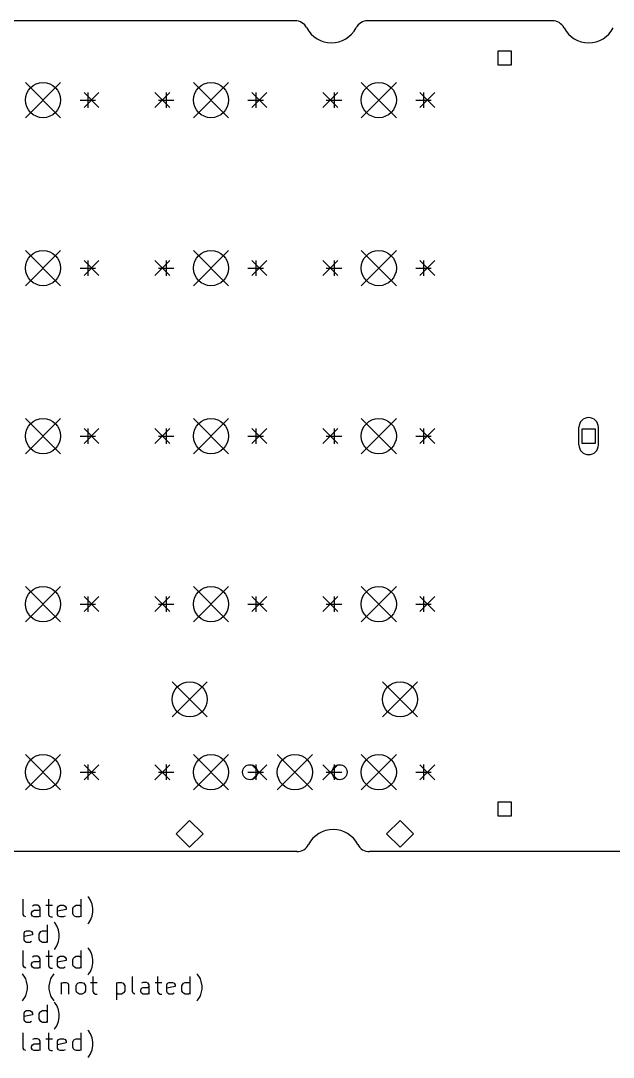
# Model space of a CAD drawing. Extents: x 8 to 296, y -173 to -55.
# Drawn here: x 73.7 to 140.9, y -172.8 to -55.3 of the extents above; entities that cross this region are included whole.
import ezdxf

# ---------------------------------------------------------------- set-up
doc = ezdxf.new("R2010")
doc.units = 0
doc.layers.add('BLACK', color=7, linetype='CONTINUOUS')

msp = doc.modelspace()

# ---------------------------------------------------------------- linework, layer by layer
at = {"layer": 'BLACK', "linetype": 'CONTINUOUS'}
for p, q in [((104.8, -55.3), (51.7481, -55.2937)), ((133.989, -55.2937), (113.046, -55.3)), ((129.365, -58.7535), (127.81, -58.7535)), ((127.81, -58.7535), (127.81, -60.3091)), ((129.365, -60.3091), (129.365, -58.7535)), ((127.81, -60.3091), (129.365, -60.3091)), ((74.2062, -62.2999), (78.194, -66.2877)), ((78.194, -62.2999), (74.2062, -66.2877)), ((74.2062, -62.2999), (78.194, -66.2877)), ((78.194, -62.2999), (74.2062, -66.2877)), ((80.8501, -63.4438), (82.5501, -65.1438)), ((82.5501, -63.4438), (80.8501, -65.1438)), ((80.8501, -63.4438), (82.5501, -65.1438)), ((82.5501, -63.4438), (80.8501, -65.1438)), ((81.2801, -63.4188), (81.2801, -65.1688)), ((81.2801, -63.4188), (81.2801, -65.1688)), ((88.9001, -63.4438), (90.6001, -65.1438)), ((90.6001, -63.4438), (88.9001, -65.1438)), ((88.9001, -63.4438), (90.6001, -65.1438)), ((90.6001, -63.4438), (88.9001, -65.1438)), ((90.1701, -63.4188), (90.1701, -65.1688)), ((90.1701, -63.4188), (90.1701, -65.1688)), ((93.2562, -62.2999), (97.244, -66.2877)), ((97.244, -62.2999), (93.2562, -66.2877)), ((93.2562, -62.2999), (97.244, -66.2877)), ((97.244, -62.2999), (93.2562, -66.2877)), ((99.9001, -63.4438), (101.6, -65.1438)), ((101.6, -63.4438), (99.9001, -65.1438)), ((99.9001, -63.4438), (101.6, -65.1438)), ((101.6, -63.4438), (99.9001, -65.1438)), ((100.33, -63.4188), (100.33, -65.1688)), ((100.33, -63.4188), (100.33, -65.1688)), ((107.95, -63.4438), (109.65, -65.1438)), ((109.65, -63.4438), (107.95, -65.1438)), ((107.95, -63.4438), (109.65, -65.1438)), ((109.65, -63.4438), (107.95, -65.1438)), ((109.22, -63.4188), (109.22, -65.1688)), ((109.22, -63.4188), (109.22, -65.1688)), ((112.306, -62.2999), (116.294, -66.2877)), ((116.294, -62.2999), (112.306, -66.2877)), ((112.306, -62.2999), (116.294, -66.2877)), ((116.294, -62.2999), (112.306, -66.2877)), ((118.95, -63.4438), (120.65, -65.1438)), ((120.65, -63.4438), (118.95, -65.1438)), ((118.95, -63.4438), (120.65, -65.1438)), ((120.65, -63.4438), (118.95, -65.1438)), ((119.38, -63.4188), (119.38, -65.1688)), ((119.38, -63.4188), (119.38, -65.1688)), ((80.4051, -64.2938), (82.1551, -64.2938)), ((80.4051, -64.2938), (82.1551, -64.2938)), ((89.2951, -64.2938), (91.0451, -64.2938)), ((89.2951, -64.2938), (91.0451, -64.2938)), ((99.4551, -64.2938), (101.205, -64.2938)), ((99.4551, -64.2938), (101.205, -64.2938)), ((108.345, -64.2938), (110.095, -64.2938)), ((108.345, -64.2938), (110.095, -64.2938)), ((118.505, -64.2938), (120.255, -64.2938)), ((118.505, -64.2938), (120.255, -64.2938)), ((74.2062, -81.3499), (78.194, -85.3377)), ((78.194, -81.3499), (74.2062, -85.3377)), ((74.2062, -81.3499), (78.194, -85.3377)), ((78.194, -81.3499), (74.2062, -85.3377)), ((93.2562, -81.3499), (97.244, -85.3377)), ((97.244, -81.3499), (93.2562, -85.3377)), ((93.2562, -81.3499), (97.244, -85.3377)), ((97.244, -81.3499), (93.2562, -85.3377)), ((112.306, -81.3499), (116.294, -85.3377)), ((116.294, -81.3499), (112.306, -85.3377)), ((112.306, -81.3499), (116.294, -85.3377)), ((116.294, -81.3499), (112.306, -85.3377)), ((80.4051, -83.3438), (82.1551, -83.3438)), ((80.4051, -83.3438), (82.1551, -83.3438)), ((80.8501, -82.4938), (82.5501, -84.1938)), ((82.5501, -82.4938), (80.8501, -84.1938)), ((80.8501, -82.4938), (82.5501, -84.1938)), ((82.5501, -82.4938), (80.8501, -84.1938)), ((81.2801, -82.4688), (81.2801, -84.2188)), ((81.2801, -82.4688), (81.2801, -84.2188)), ((88.9001, -82.4938), (90.6001, -84.1938)), ((90.6001, -82.4938), (88.9001, -84.1938)), ((88.9001, -82.4938), (90.6001, -84.1938)), ((90.6001, -82.4938), (88.9001, -84.1938)), ((89.2951, -83.3438), (91.0451, -83.3438)), ((89.2951, -83.3438), (91.0451, -83.3438)), ((90.1701, -82.4688), (90.1701, -84.2188)), ((90.1701, -82.4688), (90.1701, -84.2188)), ((99.4551, -83.3438), (101.205, -83.3438)), ((99.4551, -83.3438), (101.205, -83.3438)), ((99.9001, -82.4938), (101.6, -84.1938)), ((101.6, -82.4938), (99.9001, -84.1938)), ((99.9001, -82.4938), (101.6, -84.1938)), ((101.6, -82.4938), (99.9001, -84.1938)), ((100.33, -82.4688), (100.33, -84.2188)), ((100.33, -82.4688), (100.33, -84.2188)), ((107.95, -82.4938), (109.65, -84.1938)), ((109.65, -82.4938), (107.95, -84.1938)), ((107.95, -82.4938), (109.65, -84.1938)), ((109.65, -82.4938), (107.95, -84.1938)), ((108.345, -83.3438), (110.095, -83.3438)), ((108.345, -83.3438), (110.095, -83.3438)), ((109.22, -82.4688), (109.22, -84.2188)), ((109.22, -82.4688), (109.22, -84.2188)), ((118.505, -83.3438), (120.255, -83.3438)), ((118.505, -83.3438), (120.255, -83.3438)), ((118.95, -82.4938), (120.65, -84.1938)), ((120.65, -82.4938), (118.95, -84.1938)), ((118.95, -82.4938), (120.65, -84.1938)), ((120.65, -82.4938), (118.95, -84.1938)), ((119.38, -82.4688), (119.38, -84.2188)), ((119.38, -82.4688), (119.38, -84.2188)), ((74.2062, -100.4), (78.194, -104.388)), ((78.194, -100.4), (74.2062, -104.388)), ((74.2062, -100.4), (78.194, -104.388)), ((78.194, -100.4), (74.2062, -104.388)), ((93.2562, -100.4), (97.244, -104.388)), ((97.244, -100.4), (93.2562, -104.388)), ((93.2562, -100.4), (97.244, -104.388)), ((97.244, -100.4), (93.2562, -104.388)), ((112.306, -100.4), (116.294, -104.388)), ((116.294, -100.4), (112.306, -104.388)), ((112.306, -100.4), (116.294, -104.388)), ((116.294, -100.4), (112.306, -104.388)), ((80.8501, -101.544), (82.5501, -103.244)), ((82.5501, -101.544), (80.8501, -103.244)), ((80.8501, -101.544), (82.5501, -103.244)), ((82.5501, -101.544), (80.8501, -103.244)), ((81.2801, -101.519), (81.2801, -103.269)), ((81.2801, -101.519), (81.2801, -103.269)), ((88.9001, -101.544), (90.6001, -103.244)), ((90.6001, -101.544), (88.9001, -103.244)), ((88.9001, -101.544), (90.6001, -103.244)), ((90.6001, -101.544), (88.9001, -103.244)), ((90.1701, -101.519), (90.1701, -103.269)), ((90.1701, -101.519), (90.1701, -103.269)), ((99.9001, -101.544), (101.6, -103.244)), ((101.6, -101.544), (99.9001, -103.244)), ((99.9001, -101.544), (101.6, -103.244)), ((101.6, -101.544), (99.9001, -103.244)), ((100.33, -101.519), (100.33, -103.269)), ((100.33, -101.519), (100.33, -103.269)), ((107.95, -101.544), (109.65, -103.244)), ((109.65, -101.544), (107.95, -103.244)), ((107.95, -101.544), (109.65, -103.244)), ((109.65, -101.544), (107.95, -103.244)), ((109.22, -101.519), (109.22, -103.269)), ((109.22, -101.519), (109.22, -103.269)), ((118.95, -101.544), (120.65, -103.244)), ((120.65, -101.544), (118.95, -103.244)), ((118.95, -101.544), (120.65, -103.244)), ((120.65, -101.544), (118.95, -103.244)), ((119.38, -101.519), (119.38, -103.269)), ((119.38, -101.519), (119.38, -103.269)), ((137.013, -103.394), (137.013, -101.394)), ((138.89, -101.616), (137.335, -101.616)), ((137.335, -101.616), (137.335, -103.172)), ((138.89, -103.172), (138.89, -101.616)), ((139.213, -103.394), (139.213, -101.394)), ((80.4051, -102.394), (82.1551, -102.394)), ((80.4051, -102.394), (82.1551, -102.394)), ((89.2951, -102.394), (91.0451, -102.394)), ((89.2951, -102.394), (91.0451, -102.394)), ((99.4551, -102.394), (101.205, -102.394)), ((99.4551, -102.394), (101.205, -102.394)), ((108.345, -102.394), (110.095, -102.394)), ((108.345, -102.394), (110.095, -102.394)), ((118.505, -102.394), (120.255, -102.394)), ((118.505, -102.394), (120.255, -102.394)), ((137.335, -103.172), (138.89, -103.172)), ((74.2062, -119.45), (78.194, -123.438)), ((78.194, -119.45), (74.2062, -123.438)), ((74.2062, -119.45), (78.194, -123.438)), ((78.194, -119.45), (74.2062, -123.438)), ((93.2562, -119.45), (97.244, -123.438)), ((97.244, -119.45), (93.2562, -123.438)), ((93.2562, -119.45), (97.244, -123.438)), ((97.244, -119.45), (93.2562, -123.438)), ((112.306, -119.45), (116.294, -123.438)), ((116.294, -119.45), (112.306, -123.438)), ((112.306, -119.45), (116.294, -123.438)), ((116.294, -119.45), (112.306, -123.438)), ((80.8501, -120.594), (82.5501, -122.294)), ((82.5501, -120.594), (80.8501, -122.294)), ((80.8501, -120.594), (82.5501, -122.294)), ((82.5501, -120.594), (80.8501, -122.294)), ((81.2801, -120.569), (81.2801, -122.319)), ((81.2801, -120.569), (81.2801, -122.319)), ((88.9001, -120.594), (90.6001, -122.294)), ((90.6001, -120.594), (88.9001, -122.294)), ((88.9001, -120.594), (90.6001, -122.294)), ((90.6001, -120.594), (88.9001, -122.294)), ((90.1701, -120.569), (90.1701, -122.319)), ((90.1701, -120.569), (90.1701, -122.319)), ((99.9001, -120.594), (101.6, -122.294)), ((101.6, -120.594), (99.9001, -122.294)), ((99.9001, -120.594), (101.6, -122.294)), ((101.6, -120.594), (99.9001, -122.294)), ((100.33, -120.569), (100.33, -122.319)), ((100.33, -120.569), (100.33, -122.319)), ((107.95, -120.594), (109.65, -122.294)), ((109.65, -120.594), (107.95, -122.294)), ((107.95, -120.594), (109.65, -122.294)), ((109.65, -120.594), (107.95, -122.294)), ((109.22, -120.569), (109.22, -122.319)), ((109.22, -120.569), (109.22, -122.319)), ((118.95, -120.594), (120.65, -122.294)), ((120.65, -120.594), (118.95, -122.294)), ((118.95, -120.594), (120.65, -122.294)), ((120.65, -120.594), (118.95, -122.294)), ((119.38, -120.569), (119.38, -122.319)), ((119.38, -120.569), (119.38, -122.319)), ((80.4051, -121.444), (82.1551, -121.444)), ((80.4051, -121.444), (82.1551, -121.444)), ((89.2951, -121.444), (91.0451, -121.444)), ((89.2951, -121.444), (91.0451, -121.444)), ((99.4551, -121.444), (101.205, -121.444)), ((99.4551, -121.444), (101.205, -121.444)), ((108.345, -121.444), (110.095, -121.444)), ((108.345, -121.444), (110.095, -121.444)), ((118.505, -121.444), (120.255, -121.444)), ((118.505, -121.444), (120.255, -121.444)), ((90.8432, -130.245), (94.831, -134.233)), ((94.831, -130.245), (90.8432, -134.233)), ((114.719, -130.245), (118.707, -134.233)), ((118.707, -130.245), (114.719, -134.233)), ((74.2062, -138.5), (78.194, -142.488)), ((78.194, -138.5), (74.2062, -142.488)), ((74.2062, -138.5), (78.194, -142.488)), ((78.194, -138.5), (74.2062, -142.488)), ((93.2562, -138.5), (97.244, -142.488)), ((97.244, -138.5), (93.2562, -142.488)), ((93.2562, -138.5), (97.244, -142.488)), ((97.244, -138.5), (93.2562, -142.488)), ((102.781, -138.5), (106.769, -142.488)), ((106.769, -138.5), (102.781, -142.488)), ((112.306, -138.5), (116.294, -142.488)), ((116.294, -138.5), (112.306, -142.488)), ((112.306, -138.5), (116.294, -142.488)), ((116.294, -138.5), (112.306, -142.488)), ((80.8501, -139.644), (82.5501, -141.344)), ((82.5501, -139.644), (80.8501, -141.344)), ((80.8501, -139.644), (82.5501, -141.344)), ((82.5501, -139.644), (80.8501, -141.344)), ((81.2801, -139.619), (81.2801, -141.369)), ((81.2801, -139.619), (81.2801, -141.369)), ((88.9001, -139.644), (90.6001, -141.344)), ((90.6001, -139.644), (88.9001, -141.344)), ((88.9001, -139.644), (90.6001, -141.344)), ((90.6001, -139.644), (88.9001, -141.344)), ((90.1701, -139.619), (90.1701, -141.369)), ((90.1701, -139.619), (90.1701, -141.369)), ((99.9001, -139.644), (101.6, -141.344)), ((101.6, -139.644), (99.9001, -141.344)), ((99.9001, -139.644), (101.6, -141.344)), ((101.6, -139.644), (99.9001, -141.344)), ((100.33, -139.619), (100.33, -141.369)), ((100.33, -139.619), (100.33, -141.369)), ((107.95, -139.644), (109.65, -141.344)), ((109.65, -139.644), (107.95, -141.344)), ((107.95, -139.644), (109.65, -141.344)), ((109.65, -139.644), (107.95, -141.344)), ((109.22, -139.619), (109.22, -141.369)), ((109.22, -139.619), (109.22, -141.369)), ((118.95, -139.644), (120.65, -141.344)), ((120.65, -139.644), (118.95, -141.344)), ((118.95, -139.644), (120.65, -141.344)), ((120.65, -139.644), (118.95, -141.344)), ((119.38, -139.619), (119.38, -141.369)), ((119.38, -139.619), (119.38, -141.369)), ((80.4051, -140.494), (82.1551, -140.494)), ((80.4051, -140.494), (82.1551, -140.494)), ((89.2951, -140.494), (91.0451, -140.494)), ((89.2951, -140.494), (91.0451, -140.494)), ((99.4551, -140.494), (101.205, -140.494)), ((99.4551, -140.494), (101.205, -140.494)), ((108.345, -140.494), (110.095, -140.494)), ((108.345, -140.494), (110.095, -140.494)), ((118.505, -140.494), (120.255, -140.494)), ((118.505, -140.494), (120.255, -140.494)), ((129.365, -143.883), (127.81, -143.883)), ((127.81, -143.883), (127.81, -145.439)), ((129.365, -145.439), (129.365, -143.883)), ((127.81, -145.439), (129.365, -145.439)), ((92.8371, -145.955), (91.3131, -147.479)), ((94.3611, -147.479), (92.8371, -145.955)), ((116.713, -145.955), (115.189, -147.479)), ((118.237, -147.479), (116.713, -145.955)), ((91.3131, -147.479), (92.8371, -149.003)), ((92.8371, -149.003), (94.3611, -147.479)), ((115.189, -147.479), (116.713, -149.003)), ((116.713, -149.003), (118.237, -147.479)), ((105, -149.5), (66.0356, -149.494)), ((191.554, -149.5), (113.246, -149.5)), ((73.9548, -156.619), (73.9548, -154.905)), ((76.8119, -154.905), (76.8119, -156.619)), ((80.5262, -156.905), (80.5262, -154.905)), ((81.3833, -154.714), (81.2881, -154.619)), ((81.5738, -155), (81.3833, -154.714)), ((81.669, -155.19), (81.5738, -155)), ((74.9071, -156.429), (75.0024, -156.238)), ((75.1929, -155.571), (75.0024, -155.667)), ((75.0024, -156.238), (75.1929, -156.143)), ((75.5738, -155.571), (75.1929, -155.571)), ((75.1929, -156.143), (75.669, -156.143)), ((75.7643, -155.667), (75.5738, -155.571)), ((75.669, -156.143), (75.8595, -156.048)), ((75.8595, -155.857), (75.7643, -155.667)), ((75.8595, -156.905), (75.8595, -155.857)), ((76.5262, -155.571), (77.2881, -155.571)), ((77.8595, -155.857), (77.9548, -155.667)), ((77.8595, -156.619), (77.8595, -155.857)), ((78.8119, -156.048), (77.8595, -156.238)), ((77.9548, -155.667), (78.1452, -155.571)), ((78.1452, -155.571), (78.5262, -155.571)), ((78.5262, -155.571), (78.7167, -155.667)), ((78.7167, -155.667), (78.8119, -155.857)), ((78.8119, -155.857), (78.8119, -156.048)), ((79.5738, -155.952), (79.669, -155.762)), ((79.5738, -156.524), (79.5738, -155.952)), ((79.669, -155.762), (79.7643, -155.667)), ((79.7643, -155.667), (79.9548, -155.571)), ((79.9548, -155.571), (80.3357, -155.571)), ((80.3357, -155.571), (80.5262, -155.667)), ((81.7643, -155.476), (81.669, -155.19)), ((81.8595, -155.952), (81.7643, -155.476)), ((81.8595, -156.333), (81.8595, -155.952)), ((74.05, -156.81), (73.9548, -156.619)), ((74.2405, -156.905), (74.05, -156.81)), ((74.9071, -156.619), (74.9071, -156.429)), ((75.0024, -156.81), (74.9071, -156.619)), ((75.1929, -156.905), (75.0024, -156.81)), ((75.669, -156.905), (75.1929, -156.905)), ((75.8595, -156.81), (75.669, -156.905)), ((76.8119, -156.619), (76.9071, -156.81)), ((76.9071, -156.81), (77.0976, -156.905)), ((77.0976, -156.905), (77.2881, -156.905)), ((77.9548, -156.81), (77.8595, -156.619)), ((78.1452, -156.905), (77.9548, -156.81)), ((78.5262, -156.905), (78.1452, -156.905)), ((78.7167, -156.81), (78.5262, -156.905)), ((79.669, -156.714), (79.5738, -156.524)), ((79.7643, -156.81), (79.669, -156.714)), ((79.9548, -156.905), (79.7643, -156.81)), ((80.3357, -156.905), (79.9548, -156.905)), ((80.5262, -156.81), (80.3357, -156.905)), ((81.3833, -157.571), (81.5738, -157.286)), ((81.5738, -157.286), (81.669, -157.095)), ((81.669, -157.095), (81.7643, -156.81)), ((81.7643, -156.81), (81.8595, -156.333)), ((74.05, -158.757), (74.1452, -158.567)), ((74.1452, -158.567), (74.3357, -158.471)), ((74.3357, -158.471), (74.7167, -158.471)), ((74.7167, -158.471), (74.9071, -158.567)), ((74.9071, -158.567), (75.0024, -158.757)), ((75.8595, -158.662), (75.9548, -158.567)), ((75.9548, -158.567), (76.1452, -158.471)), ((76.1452, -158.471), (76.5262, -158.471)), ((76.5262, -158.471), (76.7167, -158.567)), ((76.7167, -159.805), (76.7167, -157.805)), ((77.5738, -157.614), (77.4786, -157.519)), ((77.7643, -157.9), (77.5738, -157.614)), ((77.8595, -158.09), (77.7643, -157.9)), ((77.9548, -158.376), (77.8595, -158.09)), ((78.05, -158.852), (77.9548, -158.376)), ((81.2881, -157.667), (81.3833, -157.571)), ((74.05, -159.519), (74.05, -158.757)), ((75.0024, -158.948), (74.05, -159.138)), ((74.1452, -159.71), (74.05, -159.519)), ((74.3357, -159.805), (74.1452, -159.71)), ((74.7167, -159.805), (74.3357, -159.805)), ((74.9071, -159.71), (74.7167, -159.805)), ((75.0024, -158.757), (75.0024, -158.948)), ((75.7643, -158.852), (75.8595, -158.662)), ((75.7643, -159.424), (75.7643, -158.852)), ((75.8595, -159.614), (75.7643, -159.424)), ((75.9548, -159.71), (75.8595, -159.614)), ((76.1452, -159.805), (75.9548, -159.71)), ((76.5262, -159.805), (76.1452, -159.805)), ((76.7167, -159.71), (76.5262, -159.805)), ((77.8595, -159.995), (77.9548, -159.71)), ((77.9548, -159.71), (78.05, -159.233)), ((78.05, -159.233), (78.05, -158.852)), ((73.9548, -162.421), (73.9548, -160.707)), ((76.8119, -160.707), (76.8119, -162.421)), ((77.4786, -160.567), (77.5738, -160.471)), ((77.5738, -160.471), (77.7643, -160.186)), ((77.7643, -160.186), (77.8595, -159.995)), ((80.5262, -162.707), (80.5262, -160.707)), ((81.3833, -160.516), (81.2881, -160.421)), ((81.5738, -160.802), (81.3833, -160.516)), ((81.669, -160.992), (81.5738, -160.802)), ((81.7643, -161.278), (81.669, -160.992)), ((74.9071, -162.23), (75.0024, -162.04)), ((75.1929, -161.373), (75.0024, -161.468)), ((75.0024, -162.04), (75.1929, -161.945)), ((75.5738, -161.373), (75.1929, -161.373)), ((75.1929, -161.945), (75.669, -161.945)), ((75.7643, -161.468), (75.5738, -161.373)), ((75.669, -161.945), (75.8595, -161.849)), ((75.8595, -161.659), (75.7643, -161.468)), ((75.8595, -162.707), (75.8595, -161.659)), ((76.5262, -161.373), (77.2881, -161.373)), ((77.8595, -161.659), (77.9548, -161.468)), ((77.8595, -162.421), (77.8595, -161.659)), ((78.8119, -161.849), (77.8595, -162.04)), ((77.9548, -161.468), (78.1452, -161.373)), ((78.1452, -161.373), (78.5262, -161.373)), ((78.5262, -161.373), (78.7167, -161.468)), ((78.7167, -161.468), (78.8119, -161.659)), ((78.8119, -161.659), (78.8119, -161.849)), ((79.5738, -161.754), (79.669, -161.564)), ((79.5738, -162.326), (79.5738, -161.754)), ((79.669, -161.564), (79.7643, -161.468)), ((79.7643, -161.468), (79.9548, -161.373)), ((79.9548, -161.373), (80.3357, -161.373)), ((80.3357, -161.373), (80.5262, -161.468)), ((81.8595, -161.754), (81.7643, -161.278)), ((81.7643, -162.611), (81.8595, -162.135)), ((81.8595, -162.135), (81.8595, -161.754)), ((74.05, -162.611), (73.9548, -162.421)), ((74.2405, -162.707), (74.05, -162.611)), ((74.9071, -162.421), (74.9071, -162.23)), ((75.0024, -162.611), (74.9071, -162.421)), ((75.1929, -162.707), (75.0024, -162.611)), ((75.669, -162.707), (75.1929, -162.707)), ((75.8595, -162.611), (75.669, -162.707)), ((76.8119, -162.421), (76.9071, -162.611)), ((76.9071, -162.611), (77.0976, -162.707)), ((77.0976, -162.707), (77.2881, -162.707)), ((77.9548, -162.611), (77.8595, -162.421)), ((78.1452, -162.707), (77.9548, -162.611)), ((78.5262, -162.707), (78.1452, -162.707)), ((78.7167, -162.611), (78.5262, -162.707)), ((79.669, -162.516), (79.5738, -162.326)), ((79.7643, -162.611), (79.669, -162.516)), ((79.9548, -162.707), (79.7643, -162.611)), ((80.3357, -162.707), (79.9548, -162.707)), ((80.5262, -162.611), (80.3357, -162.707)), ((81.3833, -163.373), (81.5738, -163.088)), ((81.5738, -163.088), (81.669, -162.897)), ((81.669, -162.897), (81.7643, -162.611)), ((73.9548, -163.466), (73.8595, -163.371)), ((74.1452, -163.752), (73.9548, -163.466)), ((74.2405, -163.942), (74.1452, -163.752)), ((74.3357, -164.228), (74.2405, -163.942)), ((74.431, -164.704), (74.3357, -164.228)), ((76.9071, -164.704), (77.0024, -164.228)), ((77.0024, -164.228), (77.0976, -163.942)), ((77.0976, -163.942), (77.1929, -163.752)), ((77.1929, -163.752), (77.3833, -163.466)), ((77.3833, -163.466), (77.4786, -163.371)), ((78.2405, -164.323), (78.2405, -165.657)), ((78.2405, -164.514), (78.3357, -164.418)), ((78.3357, -164.418), (78.5262, -164.323)), ((78.5262, -164.323), (78.8119, -164.323)), ((78.8119, -164.323), (79.0024, -164.418)), ((79.0024, -164.418), (79.0976, -164.609)), ((79.9548, -164.704), (80.05, -164.514)), ((80.05, -164.514), (80.1452, -164.418)), ((80.1452, -164.418), (80.3357, -164.323)), ((80.3357, -164.323), (80.6214, -164.323)), ((80.6214, -164.323), (80.8119, -164.418)), ((80.8119, -164.418), (80.9071, -164.514)), ((80.9071, -164.514), (81.0024, -164.704)), ((81.2881, -163.468), (81.3833, -163.373)), ((81.5738, -164.323), (82.3357, -164.323)), ((81.8595, -163.657), (81.8595, -165.371)), ((84.5262, -164.323), (84.5262, -166.323)), ((84.5262, -164.418), (84.7167, -164.323)), ((84.7167, -164.323), (85.0976, -164.323)), ((85.0976, -164.323), (85.2881, -164.418)), ((85.2881, -164.418), (85.3833, -164.514)), ((85.3833, -164.514), (85.4786, -164.704)), ((86.3357, -165.371), (86.3357, -163.657)), ((87.5738, -164.323), (87.3833, -164.418)), ((87.9548, -164.323), (87.5738, -164.323)), ((88.1452, -164.418), (87.9548, -164.323)), ((88.2405, -164.609), (88.1452, -164.418)), ((88.9071, -164.323), (89.669, -164.323)), ((89.1929, -163.657), (89.1929, -165.371)), ((90.2405, -164.609), (90.3357, -164.418)), ((90.3357, -164.418), (90.5262, -164.323)), ((90.5262, -164.323), (90.9071, -164.323)), ((90.9071, -164.323), (91.0976, -164.418)), ((91.0976, -164.418), (91.1929, -164.609)), ((91.9548, -164.704), (92.05, -164.514)), ((92.05, -164.514), (92.1452, -164.418)), ((92.1452, -164.418), (92.3357, -164.323)), ((92.3357, -164.323), (92.7167, -164.323)), ((92.7167, -164.323), (92.9071, -164.418)), ((92.9071, -165.657), (92.9071, -163.657)), ((93.7643, -163.466), (93.669, -163.371)), ((93.9548, -163.752), (93.7643, -163.466)), ((94.05, -163.942), (93.9548, -163.752)), ((94.1452, -164.228), (94.05, -163.942)), ((94.2405, -164.704), (94.1452, -164.228)), ((74.2405, -165.847), (74.3357, -165.561)), ((74.3357, -165.561), (74.431, -165.085)), ((74.431, -165.085), (74.431, -164.704)), ((76.9071, -165.085), (76.9071, -164.704)), ((77.0024, -165.561), (76.9071, -165.085)), ((77.0976, -165.847), (77.0024, -165.561)), ((79.0976, -164.609), (79.0976, -165.657)), ((79.9548, -165.276), (79.9548, -164.704)), ((80.05, -165.466), (79.9548, -165.276)), ((80.1452, -165.561), (80.05, -165.466)), ((80.3357, -165.657), (80.1452, -165.561)), ((80.6214, -165.657), (80.3357, -165.657)), ((80.8119, -165.561), (80.6214, -165.657)), ((80.9071, -165.466), (80.8119, -165.561)), ((81.0024, -165.276), (80.9071, -165.466)), ((81.0024, -164.704), (81.0024, -165.276)), ((81.8595, -165.371), (81.9548, -165.561)), ((81.9548, -165.561), (82.1452, -165.657)), ((82.1452, -165.657), (82.3357, -165.657)), ((84.7167, -165.657), (84.5262, -165.561)), ((85.0976, -165.657), (84.7167, -165.657)), ((85.2881, -165.561), (85.0976, -165.657)), ((85.3833, -165.466), (85.2881, -165.561)), ((85.4786, -165.276), (85.3833, -165.466)), ((85.4786, -164.704), (85.4786, -165.276)), ((86.431, -165.561), (86.3357, -165.371)), ((86.6214, -165.657), (86.431, -165.561)), ((87.2881, -165.18), (87.3833, -164.99)), ((87.2881, -165.371), (87.2881, -165.18)), ((87.3833, -165.561), (87.2881, -165.371)), ((87.3833, -164.99), (87.5738, -164.895)), ((87.5738, -165.657), (87.3833, -165.561)), ((87.5738, -164.895), (88.05, -164.895)), ((88.05, -165.657), (87.5738, -165.657)), ((88.05, -164.895), (88.2405, -164.799)), ((88.2405, -165.561), (88.05, -165.657)), ((88.2405, -165.657), (88.2405, -164.609)), ((89.1929, -165.371), (89.2881, -165.561)), ((89.2881, -165.561), (89.4786, -165.657)), ((89.4786, -165.657), (89.669, -165.657)), ((90.2405, -165.371), (90.2405, -164.609)), ((91.1929, -164.799), (90.2405, -164.99)), ((90.3357, -165.561), (90.2405, -165.371)), ((90.5262, -165.657), (90.3357, -165.561)), ((90.9071, -165.657), (90.5262, -165.657)), ((91.0976, -165.561), (90.9071, -165.657)), ((91.1929, -164.609), (91.1929, -164.799)), ((91.9548, -165.276), (91.9548, -164.704)), ((92.05, -165.466), (91.9548, -165.276)), ((92.1452, -165.561), (92.05, -165.466)), ((92.3357, -165.657), (92.1452, -165.561)), ((92.7167, -165.657), (92.3357, -165.657)), ((92.9071, -165.561), (92.7167, -165.657)), ((94.05, -165.847), (94.1452, -165.561)), ((94.1452, -165.561), (94.2405, -165.085)), ((94.2405, -165.085), (94.2405, -164.704)), ((73.8595, -166.418), (73.9548, -166.323)), ((73.9548, -166.323), (74.1452, -166.038)), ((74.1452, -166.038), (74.2405, -165.847)), ((76.7167, -168.857), (76.7167, -166.857)), ((77.1929, -166.038), (77.0976, -165.847)), ((77.3833, -166.323), (77.1929, -166.038)), ((77.4786, -166.418), (77.3833, -166.323)), ((77.5738, -166.666), (77.4786, -166.571)), ((77.7643, -166.952), (77.5738, -166.666)), ((93.669, -166.418), (93.7643, -166.323)), ((93.7643, -166.323), (93.9548, -166.038)), ((93.9548, -166.038), (94.05, -165.847)), ((74.05, -167.809), (74.1452, -167.618)), ((74.05, -168.571), (74.05, -167.809)), ((75.0024, -167.999), (74.05, -168.19)), ((74.1452, -167.618), (74.3357, -167.523)), ((74.3357, -167.523), (74.7167, -167.523)), ((74.7167, -167.523), (74.9071, -167.618)), ((74.9071, -167.618), (75.0024, -167.809)), ((75.0024, -167.809), (75.0024, -167.999)), ((75.7643, -167.904), (75.8595, -167.714)), ((75.7643, -168.476), (75.7643, -167.904)), ((75.8595, -167.714), (75.9548, -167.618)), ((75.9548, -167.618), (76.1452, -167.523)), ((76.1452, -167.523), (76.5262, -167.523)), ((76.5262, -167.523), (76.7167, -167.618)), ((77.8595, -167.142), (77.7643, -166.952)), ((77.9548, -167.428), (77.8595, -167.142)), ((78.05, -167.904), (77.9548, -167.428)), ((78.05, -168.285), (78.05, -167.904)), ((74.1452, -168.761), (74.05, -168.571)), ((74.3357, -168.857), (74.1452, -168.761)), ((74.7167, -168.857), (74.3357, -168.857)), ((74.9071, -168.761), (74.7167, -168.857)), ((75.8595, -168.666), (75.7643, -168.476)), ((75.9548, -168.761), (75.8595, -168.666)), ((76.1452, -168.857), (75.9548, -168.761)), ((76.5262, -168.857), (76.1452, -168.857)), ((76.7167, -168.761), (76.5262, -168.857)), ((77.7643, -169.238), (77.8595, -169.047)), ((77.8595, -169.047), (77.9548, -168.761)), ((77.9548, -168.761), (78.05, -168.285)), ((73.9548, -171.771), (73.9548, -170.057)), ((76.8119, -170.057), (76.8119, -171.771)), ((77.4786, -169.618), (77.5738, -169.523)), ((77.5738, -169.523), (77.7643, -169.238)), ((80.5262, -172.057), (80.5262, -170.057)), ((81.3833, -169.866), (81.2881, -169.771)), ((81.5738, -170.152), (81.3833, -169.866)), ((81.669, -170.342), (81.5738, -170.152)), ((81.7643, -170.628), (81.669, -170.342)), ((74.9071, -171.58), (75.0024, -171.39)), ((74.9071, -171.771), (74.9071, -171.58)), ((75.1929, -170.723), (75.0024, -170.818)), ((75.0024, -171.39), (75.1929, -171.295)), ((75.5738, -170.723), (75.1929, -170.723)), ((75.1929, -171.295), (75.669, -171.295)), ((75.7643, -170.818), (75.5738, -170.723)), ((75.669, -171.295), (75.8595, -171.199)), ((75.8595, -171.009), (75.7643, -170.818)), ((75.8595, -172.057), (75.8595, -171.009)), ((76.5262, -170.723), (77.2881, -170.723)), ((77.8595, -171.009), (77.9548, -170.818)), ((77.8595, -171.771), (77.8595, -171.009)), ((78.8119, -171.199), (77.8595, -171.39)), ((77.9548, -170.818), (78.1452, -170.723)), ((78.1452, -170.723), (78.5262, -170.723)), ((78.5262, -170.723), (78.7167, -170.818)), ((78.7167, -170.818), (78.8119, -171.009)), ((78.8119, -171.009), (78.8119, -171.199)), ((79.5738, -171.104), (79.669, -170.914)), ((79.5738, -171.676), (79.5738, -171.104)), ((79.669, -170.914), (79.7643, -170.818)), ((79.7643, -170.818), (79.9548, -170.723)), ((79.9548, -170.723), (80.3357, -170.723)), ((80.3357, -170.723), (80.5262, -170.818)), ((81.8595, -171.104), (81.7643, -170.628)), ((81.7643, -171.961), (81.8595, -171.485)), ((81.8595, -171.485), (81.8595, -171.104)), ((74.05, -171.961), (73.9548, -171.771)), ((74.2405, -172.057), (74.05, -171.961)), ((75.0024, -171.961), (74.9071, -171.771)), ((75.1929, -172.057), (75.0024, -171.961)), ((75.669, -172.057), (75.1929, -172.057)), ((75.8595, -171.961), (75.669, -172.057)), ((76.8119, -171.771), (76.9071, -171.961)), ((76.9071, -171.961), (77.0976, -172.057)), ((77.0976, -172.057), (77.2881, -172.057)), ((77.9548, -171.961), (77.8595, -171.771)), ((78.1452, -172.057), (77.9548, -171.961)), ((78.5262, -172.057), (78.1452, -172.057)), ((78.7167, -171.961), (78.5262, -172.057)), ((79.669, -171.866), (79.5738, -171.676)), ((79.7643, -171.961), (79.669, -171.866)), ((79.9548, -172.057), (79.7643, -171.961)), ((80.3357, -172.057), (79.9548, -172.057)), ((80.5262, -171.961), (80.3357, -172.057)), ((81.2881, -172.818), (81.3833, -172.723)), ((81.3833, -172.723), (81.5738, -172.438)), ((81.5738, -172.438), (81.669, -172.247)), ((81.669, -172.247), (81.7643, -171.961))]:
    msp.add_line(p, q, dxfattribs=at)
at = {"layer": 'BLACK'}
for centre, radius in [((76.2001, -64.2938), 1.9939), ((76.2001, -64.2938), 1.9939), ((95.2501, -64.2938), 1.9939), ((95.2501, -64.2938), 1.9939), ((114.3, -64.2938), 1.9939), ((114.3, -64.2938), 1.9939), ((76.2001, -83.3438), 1.9939), ((76.2001, -83.3438), 1.9939), ((95.2501, -83.3438), 1.9939), ((95.2501, -83.3438), 1.9939), ((114.3, -83.3438), 1.9939), ((114.3, -83.3438), 1.9939), ((76.2001, -102.394), 1.9939), ((76.2001, -102.394), 1.9939), ((95.2501, -102.394), 1.9939), ((95.2501, -102.394), 1.9939), ((114.3, -102.394), 1.9939), ((114.3, -102.394), 1.9939), ((76.2001, -121.444), 1.9939), ((76.2001, -121.444), 1.9939), ((95.2501, -121.444), 1.9939), ((95.2501, -121.444), 1.9939), ((114.3, -121.444), 1.9939), ((114.3, -121.444), 1.9939), ((92.8371, -132.239), 1.9939), ((116.713, -132.239), 1.9939), ((76.2001, -140.494), 1.9939), ((76.2001, -140.494), 1.9939), ((95.2501, -140.494), 1.9939), ((95.2501, -140.494), 1.9939), ((104.775, -140.494), 1.9939), ((114.3, -140.494), 1.9939), ((114.3, -140.494), 1.9939), ((99.6951, -140.494), 0.8509), ((109.855, -140.494), 0.8509)]:
    msp.add_circle(centre, radius, dxfattribs=at)
for centre, radius, start, end in [((104.8, -56.8), 1.5, 27.5399, 90), ((108.923, -54.65), 3.15, -152.46, -27.5398), ((113.046, -56.8), 1.5, 89.9995, 152.46), ((133.989, -56.7938), 1.5001, 27.5417, 90.0002), ((138.112, -54.6438), 3.15, -152.461, -27.5391), ((138.113, -101.394), 1.1, 360, 540), ((138.113, -103.394), 1.1, 180, 360), ((109.123, -150.15), 3.15, 27.5398, 152.46), ((105, -148), 1.5, -90, -27.5398), ((113.246, -148), 1.5, -152.46, -89.9996)]:
    msp.add_arc(centre, radius, start, end, dxfattribs=at)

doc.saveas('drawing.dxf')
